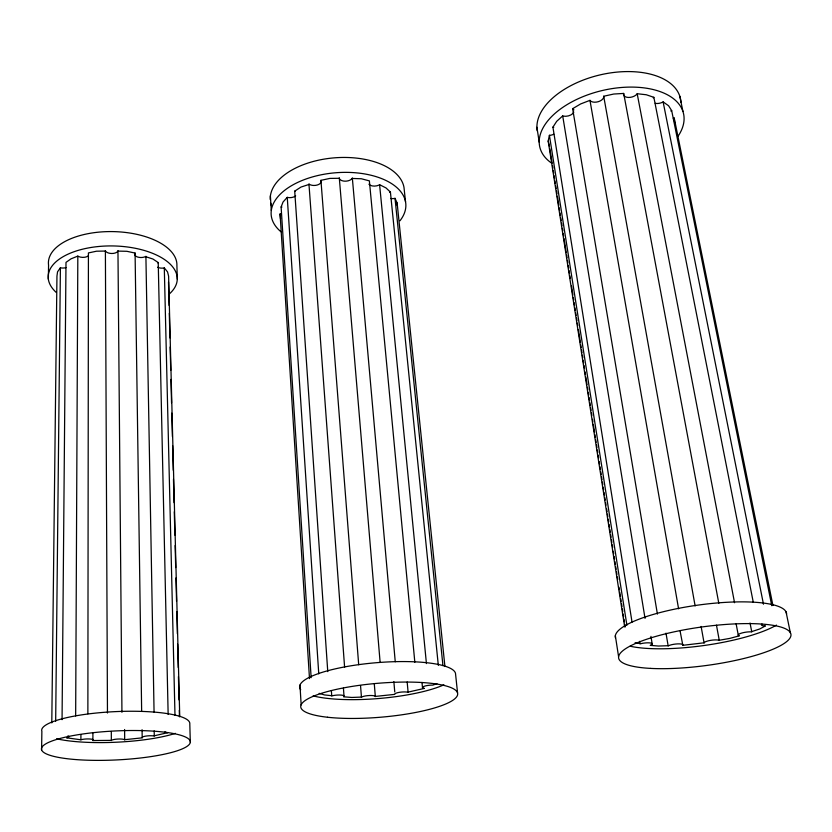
<?xml version="1.0" encoding="UTF-8"?>
<svg xmlns="http://www.w3.org/2000/svg" width="832" height="832" viewBox="0 0 832 832"><rect width="100%" height="100%" fill="white"/><g stroke="black" fill="none" stroke-linecap="round" stroke-linejoin="round"><path stroke-width="1.25" d="M87.87 713.794L88.421 252.928L96.554 251.202L105.529 251.056A6.396 3.276 1.4 0 0 111.831 253.49A6.396 3.276 1.4 0 0 117.863 251.098L126.818 251.295L135.086 253.063L141.648 711.183M75.66 715.936L77.823 256.1L71.022 258.835L65.998 262.382L62.057 719.659M67.891 735.925A7.02 1.404 -2.3 0 1 67.267 737.662L66.57 737.807L80.902 739.794L80.922 734.604M55.671 721.282L60.403 267.769L61.194 267.925A6.354 3.162 2.4 0 0 65.946 267.623M51.792 722.904L56.95 276.12L57.543 271.814L60.403 267.769M41.6 750.006L41.87 731.338A74.152 15.309 -2.7 0 1 113.786 711.703A74.152 15.309 -2.7 0 1 189.8 723.965L190.31 742.29A74.547 14.508 -2.8 0 1 77.241 759.678A74.547 14.508 -2.8 0 1 80.028 734.406A74.547 14.508 -2.8 0 1 190.31 742.29M48.36 279.146L48.568 265.138A64.262 32.302 1.2 0 1 110.843 231.577A64.262 32.302 1.2 0 1 176.904 265.346L177.299 279.146M397.03 205.119L397.134 203.008L395.023 198.338L394.202 198.505A6.542 3.588 -6.3 0 1 390.884 198.474M436.935 683.706L432.796 685.11A7.259 1.612 -5.3 0 0 424.174 686.286A7.259 1.612 -5.3 0 0 423.769 688.293L424.403 688.397L407.68 692.203A7.166 1.57 -5 0 0 399.339 692.338A7.166 1.57 -5 0 0 394.774 694.366L375.346 696.415A7.145 1.57 -4.7 0 0 369.262 695.531A7.145 1.57 -4.7 0 0 361.702 697.07L351.801 697.455L343.543 696.8A7.218 1.591 -4.4 0 0 341.193 695.094A7.218 1.591 -4.4 0 0 332.405 695.77L324.449 694.928L319.145 693.358M624.676 626.881L548.184 141.003L549.411 135.314L550.306 135.262A7.03 3.983 -11.6 0 0 553.758 134.243M657.415 614.099L572.634 108.68L580.642 103.948L589.971 100.35L590.304 100.818A7.322 4.222 -13.5 0 0 598.27 101.691A7.322 4.222 -13.5 0 0 603.793 96.782L603.71 96.242L613.746 94.037L623.688 93.434L623.522 94.016A7.384 4.212 -14.5 0 0 628.514 97.458A7.384 4.212 -14.5 0 0 636.782 94.307L637.187 93.725L646.277 94.754L653.858 97.313L753.293 602.368M311.147 677.674L281.112 206.991L283.046 202.01L287.258 197.34L288.028 197.527A6.614 3.671 -3.2 0 0 295.672 195.884M414.835 662.262L369.377 180.877L361.348 178.755L352.102 178.454A6.708 3.786 -5 0 1 345.093 181.189A6.708 3.786 -5 0 1 339.3 178.298L329.93 178.402L320.934 180.336L358.696 664.747M92.903 732.753L92.903 740.532L111.446 740.376A6.791 1.342 -2.8 0 1 117.884 739.045A6.791 1.342 -2.8 0 1 124.561 739.7L142.428 737.828A6.781 1.352 -3 0 1 145.538 736.143A6.781 1.352 -3 0 1 153.743 735.935L167.658 732.68L166.962 732.607A6.843 1.394 -3.1 0 1 164.986 731.723M632.039 622.128L552.926 127.161L556.681 121.337L562.702 115.898L563.43 116.126A7.186 4.129 -12.4 0 0 573.82 112.143M135.086 253.063L134.784 253.458A6.323 3.234 0.6 0 0 137.81 257.088A6.323 3.234 0.6 0 0 145.413 256.599L152.901 259.012L158.226 262.548L168.147 714.459M680.129 631.259L682.791 645.081A7.831 1.778 -7.5 0 0 677.654 643.885A7.831 1.778 -7.5 0 0 668.626 645.694L658.434 646.038L650.239 645.362L650.905 645.102A7.883 1.82 -7.3 0 0 650.26 642.949A7.883 1.82 -7.3 0 0 640.879 643.666L635.066 642.782M653.245 97.843L653.858 97.313M327.766 671.622L294.715 191.131L301.028 187.044L309.4 184.319A6.698 3.765 -4 0 0 317.304 185.006A6.698 3.765 -4 0 0 321.183 180.794L320.934 180.336M438.318 665.35L390.416 192.078L386.006 187.938L379.6 184.694L378.986 185.068A6.646 3.713 -5.9 0 1 368.898 184.184M92.903 740.532L93.205 740.345A6.874 1.362 -2.5 0 0 89.669 738.982A6.874 1.362 -2.5 0 0 81.422 739.627L80.902 739.794M771.763 605.696L671.684 110.656L668.595 105.758L663.114 101.889L662.334 102.326A7.342 4.108 -15.1 0 1 655.21 103.324M157.581 262.798L158.226 262.548M389.667 192.369L390.416 192.078M670.8 110.989L671.684 110.656M682.573 645.341L704.07 642.803A7.894 1.778 -7.9 0 1 710.611 640.359A7.894 1.778 -7.9 0 1 719.004 640.307L729.872 638.383L739.388 635.804L738.858 635.679A8.05 1.82 -8.2 0 1 741.302 633.173A8.05 1.82 -8.2 0 1 751.026 631.842L759.73 628.971L765.45 625.903L764.535 625.903A8.268 1.893 -8.5 0 1 762.018 624.01M673.296 118.227L674.211 118.03L772.938 605.519M179.733 716.529L168.605 276.162L167.544 271.908L164.299 267.904L163.55 268.05A6.209 3.141 0 0 1 157.581 267.238M309.494 678.6L280.072 213.97L280.914 213.907M281.112 206.991L281.944 207.064M552.926 127.161L553.769 127.244M294.715 191.131L295.35 191.433M77.823 256.1L78.364 256.433A6.406 3.245 2.1 0 0 88.348 255.788M548.184 141.003L549.453 146.276M679.827 96.314L682.947 111.457M786.042 611.832L790.4 632.975M663.114 101.889L763.474 604.209M750.027 622.991L751.764 631.904M637.187 93.725L734.552 602.732M736.122 623.813L738.306 635.294M623.688 93.434L718.817 603.346M716.466 625.175L719.295 640.494M701.106 626.434L704.101 643.032M603.71 96.242L695.126 605.925M589.971 100.35L678.59 608.826M665.995 633.142L668.169 645.965M650.946 636.366L652.205 644.051M562.702 115.898L645.039 618.374M639.621 641.337L640.026 643.906M549.411 135.314L626.902 625.206M549.858 148.834L552.084 162.937M552.49 165.506L552.895 168.064M553.29 170.633L553.696 173.191M554.102 175.75L554.507 178.318M554.913 180.877L555.318 183.446M555.724 186.004L556.119 188.573M556.525 191.131L556.93 193.7M557.336 196.258L558.75 205.234M559.156 207.802L559.562 210.361M559.957 212.93L560.362 215.488M560.768 218.057L561.174 220.615M561.579 223.184L561.985 225.742M562.38 228.311L562.786 230.87M563.191 233.428L563.597 235.997M564.002 238.555L566.218 252.658M566.623 255.226L567.029 257.785M567.434 260.354L567.84 262.912M568.246 265.481L568.651 268.039M569.046 270.608L569.452 273.166M569.858 275.735L570.263 278.294M571.47 285.979L572.884 294.954M573.29 297.523L573.695 300.082M574.101 302.65L574.506 305.209M574.912 307.778L575.307 310.336M575.713 312.905L576.118 315.463M576.524 318.032L576.93 320.59M577.335 323.159L577.73 325.718M578.344 329.566L580.362 342.378M580.767 344.947L581.173 347.506M581.568 350.074L581.974 352.633M582.379 355.202L582.785 357.76M583.19 360.329L583.596 362.887M584.002 365.456L584.397 368.014M585.01 371.862L585.406 374.421M585.811 376.99L587.028 384.675M587.434 387.244L587.839 389.802M588.234 392.371L588.64 394.93M589.046 397.498L589.451 400.057M589.857 402.626L590.262 405.184M590.658 407.753L591.063 410.311M591.469 412.88L591.874 415.438M592.478 419.286L592.883 421.845M593.289 424.414L594.495 432.099M594.901 434.668L595.306 437.226M595.712 439.795L596.118 442.354M596.523 444.922L596.929 447.481M597.324 450.05L597.73 452.608M598.135 455.177L598.541 457.735M599.144 461.583L599.55 464.142M599.955 466.71L600.361 469.269M600.766 471.838L601.162 474.396M601.567 476.965L601.973 479.523M602.378 482.092L602.784 484.65M603.19 487.219L603.585 489.778M603.99 492.346L604.396 494.905M604.802 497.474L605.207 500.032M605.613 502.601L606.008 505.159M606.622 509.007L607.027 511.576M607.422 514.134L607.828 516.693M608.234 519.262L608.639 521.82M609.045 524.389L609.45 526.947M609.846 529.516L610.251 532.074M610.657 534.643L611.062 537.202M611.468 539.77L611.874 542.329M612.279 544.898L612.674 547.456M613.288 551.304L613.683 553.873M614.089 556.431L614.494 559M614.9 561.558L615.306 564.127M615.711 566.686L616.117 569.254M616.512 571.813L616.918 574.371M617.323 576.94L617.729 579.498M618.935 587.194L619.341 589.753M619.746 592.322L620.35 596.17M620.755 598.728L621.161 601.297M621.566 603.855L621.972 606.424M622.378 608.982L622.773 611.551M623.178 614.11L623.584 616.678M623.99 619.237L624.395 621.806M624.801 624.364L625.206 626.922M536.91 127.244L539.219 142.241M615.347 635.721L618.55 656.479M405.527 201.864L403.988 187.408A67.205 37.118 -4.7 0 0 333.154 157.945A67.205 37.118 -4.7 0 0 270.234 199.534M457.558 692.879L455.478 673.234A78.27 17.94 -4.8 0 0 368.576 663.447A78.27 17.94 -4.8 0 0 300.716 689.759M397.134 203.008L444.922 666.526M395.023 198.338L442.946 665.621M379.6 184.694L426.431 663.582M421.99 682.458L422.49 687.617M280.072 213.97L280.53 218.826M674.211 118.03L674.71 123.521M407.17 682.011L408.117 692.349M352.331 177.954L395.252 661.773M393.858 681.616L394.763 691.954M339.29 177.809L380.13 662.438M374.275 683.696L375.336 696.623M360.547 685.641L361.452 697.289M308.942 183.924L344.604 667.222M343.439 688.168L344.001 695.947M331.386 690.789L331.75 695.968M287.258 197.34L318.76 673.847M270.4 195.863L271.274 210.423M299.967 685.121L301.163 704.912M168.511 282.1L169.104 305.458M169.302 313.248L169.915 337.906M170.144 346.986L170.737 370.344M170.966 379.423L171.548 402.782M171.818 413.161L172.401 436.519M172.63 445.609L173.254 470.257M173.482 479.346L174.065 502.694M174.294 511.784L174.886 535.142M175.146 545.522L175.698 567.58M175.968 577.959L176.55 601.318M176.81 611.697L177.372 633.755M177.632 644.134L178.214 667.493M178.443 676.582L179.036 699.941M179.296 710.32L179.462 716.81M164.299 267.904L174.99 715.406M145.902 256.266L154.066 712.119M154.19 730.86L154.274 736.05M142.074 729.706L142.189 737.495M124.602 729.498L124.696 739.866M117.957 250.671L121.94 712.306M111.301 731.474L111.353 740.553M105.394 250.64L107.463 713.003M443.893 684.819A78.27 17.94 -4.8 0 1 313.123 695.885M271.388 205.514A67.205 37.118 -4.7 0 1 270.712 203.164M280.977 231.774A67.538 36.65 -4.7 0 1 334.194 172.89A67.538 36.65 -4.7 0 1 399.953 220.802M56.264 292.458A64.553 31.876 1.1 0 1 113.474 245.95A64.553 31.876 1.1 0 1 168.532 294.642M175.365 733.366A74.152 15.309 -2.7 0 1 56.586 738.774M537.243 130.822A73.414 41.309 -13.5 0 1 604.282 73.986A73.414 41.309 -13.5 0 1 680.95 102.284M573.186 109.044A7.186 4.129 -12.4 0 1 573.872 109.959M776.495 625.102A86.434 20.426 -7.9 0 1 630.167 646.225M615.451 637.832A86.434 20.426 -7.9 0 1 697.975 605.114A86.434 20.426 -7.9 0 1 786.583 613.943M551.855 163.301A73.788 40.82 -13.2 0 1 605.072 89.898A73.788 40.82 -13.2 0 1 677.872 136.5M327.454 717.236A78.718 17.014 -4.8 0 0 456.186 697.414A78.718 17.014 -4.8 0 0 354.141 686.088A78.718 17.014 -4.8 0 0 327.454 717.236M650.572 668.398A86.975 19.386 -7.8 0 0 789.88 638.196A86.975 19.386 -7.8 0 0 673.629 631.956A86.975 19.386 -7.8 0 0 650.572 668.398"/></g></svg>
